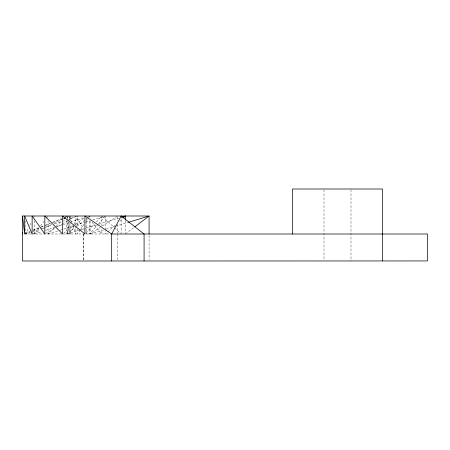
<?xml version="1.0" encoding="UTF-8"?>
<svg xmlns="http://www.w3.org/2000/svg" width="450" height="450" viewBox="0 0 450 450"><rect width="100%" height="100%" fill="white"/><g stroke="black" fill="none" stroke-linecap="round" stroke-linejoin="round"><path stroke-width="0.34" stroke-dasharray="2.25 1.69" d="M69.204 222.924L67.5 234L67.5 220.843M69.632 220.151L70.267 216L70.267 220.843M73.941 225L70.267 234L70.267 223.616M74.205 224.359L77.614 216L77.614 226.384M30.341 232.408L25.746 234L28.704 227.796M29.886 225.309L31.365 222.204M33.727 217.243L34.318 216M80.274 229.933L77.614 234L77.614 229.157M80.657 229.354L84.459 223.549M85.978 221.226L88.262 217.744M88.644 217.159L89.404 216L89.404 217.384M34.318 220.843L34.318 234L38.902 227.998M40.573 225.816L43.909 221.456M46.406 218.183L47.661 216.546M98.106 224.229L89.404 234L89.404 220.151M98.567 223.712L104.979 216.512M85.899 232.999L94.371 223.999M96.255 222.002L101.43 216.501M48.077 220.843L48.077 234L55.659 226.704M56.166 226.215L61.723 220.866M63.748 218.919L65.267 217.457M65.767 216.973L66.78 216L66.78 218.076M115.183 225.231L105.441 234L105.441 229.849M119.801 221.079L122.878 218.306M66.78 220.843L66.78 234L76.224 226.716M76.781 226.288L85.669 219.426M86.226 218.998L87.891 217.716M88.448 217.282L90.112 216L90.112 218.076M125.443 234L134.235 227.301M63.669 233.162L73.215 226.046M75.465 224.37L84.448 217.676M90.112 220.843L90.112 234L100.08 227.492M102.426 225.956L117.09 216.382M45.444 233.646L55.153 227.998M57.578 226.586L61.824 224.117M62.432 223.763L67.286 220.939M67.894 220.59L74.571 216.703M33.39 233.393L40.326 230.034M42.851 228.814L51.682 224.544M54.208 223.324L63.039 219.049M63.669 218.745L68.085 216.607M25.279 233.73L29.756 231.851M32.957 230.507L40.629 227.284M41.271 227.014L45.107 225.405M45.748 225.135L50.226 223.256M52.785 222.176L61.74 218.419M64.941 217.074L66.218 216.534M25.116 233.016L29.7 231.289M32.968 230.057L40.168 227.34M40.821 227.098L51.947 222.902M52.599 222.66L63.073 218.711M63.726 218.464L68.962 216.495M32.968 231.497L40.191 228.988M40.843 228.757L52.009 224.888M54.636 223.976L61.858 221.468M62.511 221.243L76.297 216.456M34.318 234L41.619 231.615M45.602 230.316L54.894 227.278M55.558 227.059L69.491 222.508M70.155 222.289L84.094 217.732M48.077 234L59.417 230.445M60.081 230.231L73.423 226.046M76.089 225.208L85.427 222.278M86.096 222.069L90.096 220.815M92.767 219.977L104.771 216.208M66.78 234L80.111 229.911M80.781 229.703L85.444 228.274M86.113 228.066L96.114 225M98.781 224.184L118.778 218.047M90.112 234L103.517 229.911M106.194 229.089L114.907 226.434M115.577 226.226L127.637 222.547M24.637 234L30.938 234M31.624 234L110.903 234M102.409 216.472L114.052 227.368M114.559 227.841L120.634 233.528M92.064 222.351L101.903 234L101.903 229.157M84.516 230.4L75.78 216L75.78 225M85.967 232.802L86.698 234L86.698 218.768M69.576 216.641L71.646 222.429M72.793 225.641L75.78 234L75.78 227.768M67.781 218.768L67.5 216L67.5 218.076M68.068 221.541L69.345 234L69.345 222.924M350.994 189.697L350.994 261M323.994 189.697L323.994 259.605M149.079 235.384L149.079 259.616M125.443 220.843L125.443 233.308M121.14 216L121.14 233.308M117.675 216.692L117.675 220.843M117.675 224.308L117.675 233.308M117.675 234L117.675 259.616M105.441 216L105.441 229.157M101.903 216L101.903 226.384M83.531 234L83.531 260.308M83.43 234L83.43 260.308M69.345 216L69.345 220.151M25.746 220.843L25.746 234"/><path stroke-width="0.67" d="M22.5 234L22.742 232.667M123.39 217.845L125.443 216L125.443 220.151M134.786 226.884L149.079 216L149.079 234M121.444 217.226L125.443 216M128.306 222.339L149.079 216L22.5 216L22.5 261L427.5 260.944L427.5 234L111.684 234L84.954 216L84.954 234L62.544 216L62.544 234L44.837 216L44.837 234L32.13 216L32.13 234L24.637 216L24.637 234L22.5 216M382.494 260.944L382.494 189L292.489 189L292.489 234M144.079 261L144.079 234L121.14 216L111.684 234L111.684 261"/></g></svg>
